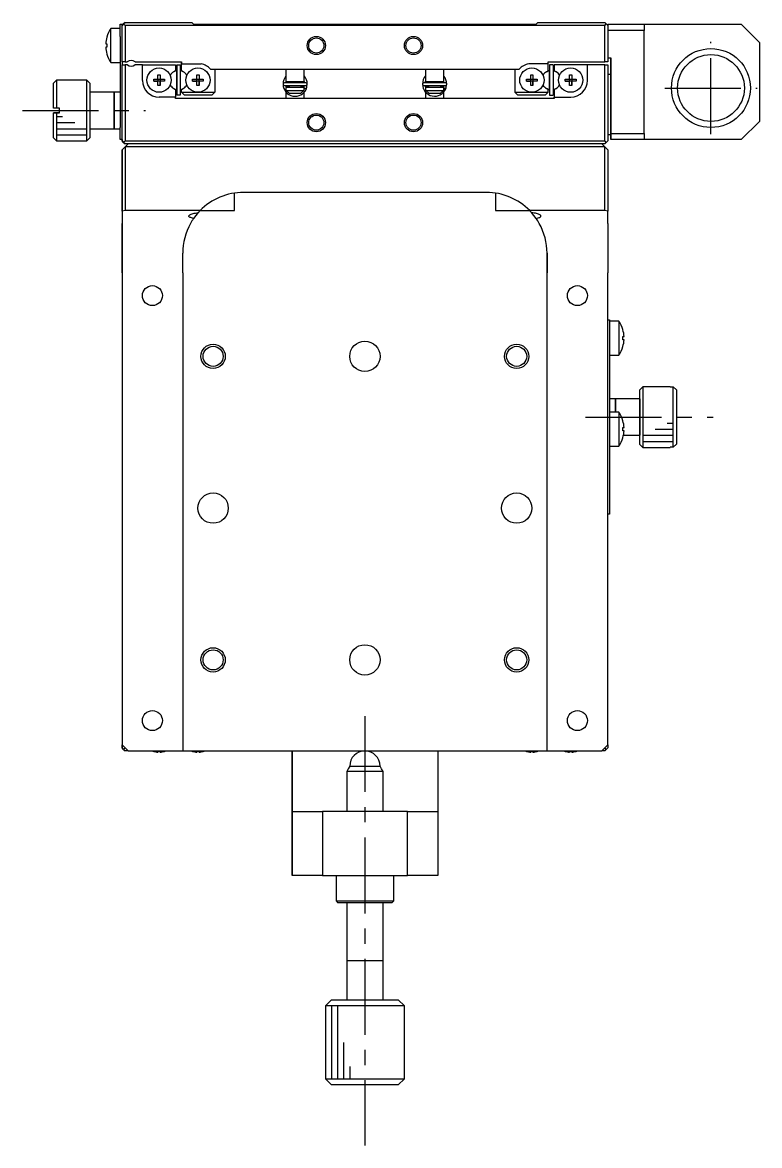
# Model space of a CAD drawing. Extents: x -349 to 382, y 13 to 591.
# Drawn here: x -140.9 to -19.5, y 405.9 to 590.9 of the extents above; entities that cross this region are included whole.
import ezdxf

# ---------------------------------------------------------------- set-up
doc = ezdxf.new("R2010")
doc.units = 0
doc.header["$LTSCALE"] = 10
doc.linetypes.add('CENTER', pattern=[2, 1.25, -0.25, 0.25, -0.25])
doc.layers.get('0').update_dxf_attribs({"linetype": 'CONTINUOUS'})
doc.layers.add('CENTER', color=1, linetype='CENTER')

msp = doc.modelspace()

# ---------------------------------------------------------------- linework, layer by layer
at = {"color": 7, "linetype": 'CONTINUOUS'}
for p, q in [((-124.763026, 589.946406), (-124.763026, 590.646406)), ((-124.763026, 588.646406), (-124.763026, 590.646406)), ((-124.763026, 590.646406), (-124.463026, 590.646406)), ((-124.213026, 590.696406), (-124.463026, 590.446406)), ((-124.463026, 590.446406), (-124.213026, 590.696406)), ((-124.463026, 584.446406), (-124.463026, 590.446406)), ((-123.963026, 590.946406), (-124.213026, 590.696406)), ((-124.213026, 590.696406), (-123.963026, 590.946406)), ((-124.213026, 590.696406), (-123.963026, 590.446406)), ((-123.963026, 590.946406), (-112.963026, 590.946406)), ((-123.963026, 590.446406), (-123.963026, 584.446406)), ((-44.963026, 590.446406), (-123.963026, 590.446406)), ((-112.613026, 590.596406), (-112.963026, 590.946406)), ((-56.313026, 590.596406), (-112.613026, 590.596406)), ((-55.963026, 590.946406), (-56.313026, 590.596406)), ((-56.313026, 590.596406), (-55.963026, 590.946406)), ((-55.963026, 590.946406), (-44.963026, 590.946406)), ((-44.713026, 590.696406), (-44.963026, 590.946406)), ((-44.963026, 590.446406), (-44.713026, 590.696406)), ((-44.963026, 584.446406), (-44.963026, 590.446406)), ((-44.463026, 590.446406), (-44.713026, 590.696406)), ((-44.463026, 590.646406), (-44.463026, 590.446406)), ((-44.463026, 590.446406), (-44.463026, 590.646406)), ((-44.463026, 590.646406), (-38.463026, 590.646406)), ((-44.463026, 590.446406), (-44.463026, 584.446406)), ((-38.463026, 590.646406), (-38.463026, 589.646406)), ((-38.463026, 590.646406), (-22.463026, 590.646406)), ((-19.463026, 587.646406), (-22.463026, 590.646406)), ((-126.962399, 588.548553), (-126.95623, 588.545545)), ((-126.962399, 588.548553), (-126.95623, 588.545545)), ((-126.305489, 584.346406), (-126.305489, 589.946406)), ((-124.763026, 589.946406), (-126.305489, 589.946406)), ((-124.763026, 588.646406), (-124.763026, 573.646406)), ((-38.463026, 589.646406), (-44.463026, 589.646406)), ((-38.463026, 572.646406), (-38.463026, 589.646406)), ((-127.149488, 587.406406), (-126.95623, 587.406406)), ((-126.95623, 586.886406), (-127.149488, 586.886406)), ((-126.95623, 587.406406), (-126.95623, 586.886406)), ((-19.463026, 587.646406), (-19.463026, 574.646406)), ((-126.95623, 585.747266), (-126.962399, 585.744258)), ((-126.95623, 585.747266), (-126.962399, 585.744258)), ((-44.463026, 585.146406), (-43.963026, 585.146406)), ((-43.963026, 585.146406), (-43.963026, 572.646406)), ((-43.963026, 572.646406), (-43.963026, 585.146406)), ((-126.305489, 584.346406), (-124.763026, 584.346406)), ((-124.763026, 584.346406), (-124.763026, 579.446406)), ((-124.463026, 584.446406), (-124.463026, 583.946406)), ((-123.963026, 584.446406), (-124.463026, 584.446406)), ((-124.463026, 571.446406), (-124.463026, 583.946406)), ((-124.463026, 583.946406), (-123.963026, 583.946406)), ((-123.963026, 584.446406), (-123.624464, 584.446406)), ((-123.963026, 583.946406), (-123.963026, 571.446406)), ((-123.563026, 583.946406), (-123.963026, 583.946406)), ((-121.113026, 583.946406), (-122.363026, 583.946406)), ((-122.301588, 584.446406), (-114.663026, 584.446406)), ((-121.113026, 581.396406), (-121.113026, 583.946406)), ((-121.113026, 583.946406), (-115.663026, 583.946406)), ((-115.663026, 582.990818), (-115.956776, 582.821221)), ((-115.663026, 583.946406), (-115.663026, 582.990818)), ((-115.463026, 583.946406), (-115.463026, 578.946406)), ((-115.463026, 583.946406), (-114.863026, 583.946406)), ((-115.463026, 583.946406), (-115.463026, 583.005301)), ((-115.463026, 579.796406), (-115.463026, 583.096406)), ((-115.463026, 583.005301), (-115.463026, 583.096406)), ((-115.463026, 583.005301), (-115.463026, 583.096406)), ((-115.463026, 583.005301), (-115.463026, 583.096406)), ((-115.463026, 583.005301), (-115.463026, 583.096406)), ((-115.463026, 583.005301), (-115.463026, 583.096406)), ((-115.463026, 583.005301), (-115.463026, 583.096406)), ((-115.463026, 583.005301), (-115.463026, 583.096406)), ((-115.463026, 583.005301), (-115.463026, 583.096406)), ((-115.463026, 583.005301), (-115.463026, 583.096406)), ((-115.463026, 583.005301), (-115.463026, 583.096406)), ((-115.463026, 583.005301), (-115.463026, 583.096406)), ((-115.463026, 583.005301), (-115.463026, 583.096406)), ((-115.463026, 583.005301), (-115.463026, 583.096406)), ((-115.463026, 583.005301), (-115.463026, 583.096406)), ((-115.463026, 583.005301), (-115.463026, 583.096406)), ((-115.463026, 583.005301), (-115.463026, 583.096406)), ((-115.463026, 583.005301), (-115.463026, 583.096406)), ((-115.463026, 583.005301), (-115.463026, 583.096406)), ((-115.463026, 583.005301), (-115.463026, 583.096406)), ((-115.463026, 583.005301), (-115.463026, 583.096406)), ((-115.463026, 583.005301), (-115.463026, 583.096406)), ((-115.463026, 583.005301), (-115.463026, 583.096406)), ((-115.463026, 583.005301), (-115.463026, 583.096406)), ((-115.463026, 583.005301), (-115.463026, 583.096406)), ((-115.463026, 583.005301), (-115.463026, 583.096406)), ((-115.463026, 583.005301), (-115.463026, 583.096406)), ((-115.463026, 583.005301), (-115.463026, 583.096406)), ((-115.463026, 583.005301), (-115.463026, 583.096406)), ((-115.463026, 583.005301), (-115.463026, 583.096406)), ((-114.863026, 583.946406), (-114.863026, 578.946406)), ((-114.663026, 584.446406), (-114.663026, 584.146406)), ((-114.663026, 584.146406), (-114.663026, 584.446406)), ((-114.663026, 584.146406), (-111.441011, 584.146406)), ((-114.663026, 582.990818), (-114.663026, 584.146406)), ((-114.663026, 582.990818), (-114.663026, 584.146406)), ((-114.369276, 582.821221), (-114.663026, 582.990818)), ((-114.369276, 582.821221), (-114.663026, 582.990818)), ((-109.883964, 583.246406), (-59.042088, 583.246406)), ((-109.163026, 583.246406), (-109.163026, 579.446406)), ((-97.463026, 583.246406), (-97.463026, 581.246406)), ((-94.463026, 581.246406), (-94.463026, 583.246406)), ((-74.463026, 583.246406), (-74.463026, 581.246406)), ((-71.463026, 581.246406), (-71.463026, 583.246406)), ((-59.763026, 583.246406), (-59.763026, 579.446406)), ((-59.763026, 583.246406), (-59.763026, 579.446406)), ((-54.263026, 584.146406), (-57.485041, 584.146406)), ((-54.556776, 582.821221), (-54.263026, 582.990818)), ((-54.263026, 584.446406), (-44.963026, 584.446406)), ((-54.263026, 584.146406), (-54.263026, 584.446406)), ((-54.263026, 582.990818), (-54.263026, 584.146406)), ((-54.063028, 583.005301), (-54.063028, 583.096406)), ((-54.063028, 579.796406), (-54.063028, 583.096406)), ((-54.063028, 583.005301), (-54.063028, 583.096406)), ((-54.063028, 583.005301), (-54.063028, 583.096406)), ((-54.063028, 583.005301), (-54.063028, 583.096406)), ((-54.063028, 583.005301), (-54.063028, 583.096406)), ((-54.063028, 583.005301), (-54.063028, 583.096406)), ((-54.063028, 583.005301), (-54.063028, 583.096406)), ((-54.063028, 583.005301), (-54.063028, 583.096406)), ((-54.063028, 583.005301), (-54.063028, 583.096406)), ((-54.063028, 583.005301), (-54.063028, 583.096406)), ((-54.063028, 583.005301), (-54.063028, 583.096406)), ((-54.063028, 583.005301), (-54.063028, 583.096406)), ((-54.063028, 583.005301), (-54.063028, 583.096406)), ((-54.063028, 583.005301), (-54.063028, 583.096406)), ((-54.063028, 583.005301), (-54.063028, 583.096406)), ((-53.463026, 583.946406), (-54.063026, 583.946406)), ((-54.063026, 583.946406), (-54.063026, 578.946406)), ((-54.063026, 583.946406), (-54.063026, 583.005302)), ((-53.463026, 583.946406), (-53.463026, 578.946406)), ((-53.263026, 583.946406), (-53.263026, 582.990818)), ((-47.813026, 583.946406), (-53.263026, 583.946406)), ((-53.263026, 583.946406), (-53.263026, 582.990818)), ((-53.263026, 582.990818), (-52.969276, 582.821221)), ((-53.263026, 582.990818), (-52.969276, 582.821221)), ((-47.813026, 581.396406), (-47.813026, 583.946406)), ((-44.963026, 583.946406), (-47.813026, 583.946406)), ((-47.813026, 581.396406), (-47.813026, 583.946406)), ((-44.463026, 584.446406), (-44.963026, 584.446406)), ((-44.963026, 571.446406), (-44.963026, 583.946406)), ((-44.963026, 583.946406), (-44.463026, 583.946406)), ((-44.463026, 583.946406), (-44.463026, 571.446406)), ((-135.263026, 581.446406), (-135.763026, 580.946406)), ((-135.763026, 576.846406), (-135.763026, 580.946406)), ((-135.763026, 576.846406), (-135.763026, 580.946406)), ((-135.263026, 581.446406), (-135.263026, 576.846406)), ((-130.263026, 581.446406), (-135.263026, 581.446406)), ((-130.263026, 571.446406), (-130.263026, 581.446406)), ((-129.763026, 580.946406), (-130.263026, 581.446406)), ((-129.763026, 580.946406), (-129.763026, 571.946406)), ((-119.249387, 581.626406), (-118.543026, 581.626406)), ((-119.249387, 581.266406), (-119.249387, 581.626406)), ((-118.543026, 581.266406), (-119.249387, 581.266406)), ((-119.249387, 581.266406), (-118.543026, 581.266406)), ((-118.543026, 582.332767), (-118.183026, 582.332767)), ((-118.543026, 581.626406), (-118.543026, 582.332767)), ((-118.532654, 581.616033), (-118.543026, 581.626406)), ((-118.532654, 581.276778), (-118.543026, 581.266406)), ((-118.543026, 580.560044), (-118.543026, 581.266406)), ((-118.532654, 581.276778), (-118.532654, 581.616033)), ((-118.532654, 581.616033), (-118.193398, 581.616033)), ((-118.193398, 581.276778), (-118.532654, 581.276778)), ((-118.193398, 581.616033), (-118.183026, 581.626406)), ((-118.193398, 581.616033), (-118.193398, 581.276778)), ((-118.193398, 581.276778), (-118.183026, 581.266406)), ((-118.183026, 582.332767), (-118.183026, 581.626406)), ((-118.183026, 582.332767), (-118.183026, 581.626406)), ((-118.183026, 581.626406), (-117.476664, 581.626406)), ((-118.183026, 581.266406), (-118.183026, 580.560044)), ((-117.476664, 581.266406), (-118.183026, 581.266406)), ((-117.476664, 581.266406), (-118.183026, 581.266406)), ((-118.183026, 580.560044), (-118.183026, 581.266406)), ((-117.476664, 581.626406), (-117.476664, 581.266406)), ((-112.849387, 581.626406), (-112.143026, 581.626406)), ((-112.849387, 581.266406), (-112.849387, 581.626406)), ((-112.143026, 581.266406), (-112.849387, 581.266406)), ((-112.849387, 581.266406), (-112.143026, 581.266406)), ((-112.143026, 582.332767), (-111.783026, 582.332767)), ((-112.143026, 581.626406), (-112.143026, 582.332767)), ((-112.132654, 581.616033), (-112.143026, 581.626406)), ((-112.132654, 581.276778), (-112.143026, 581.266406)), ((-112.143026, 580.560044), (-112.143026, 581.266406)), ((-112.132654, 581.276778), (-112.132654, 581.616033)), ((-112.132654, 581.616033), (-111.793398, 581.616033)), ((-111.793398, 581.276778), (-112.132654, 581.276778)), ((-111.793398, 581.616033), (-111.783026, 581.626406)), ((-111.793398, 581.616033), (-111.793398, 581.276778)), ((-111.793398, 581.276778), (-111.783026, 581.266406)), ((-111.783026, 582.332767), (-111.783026, 581.626406)), ((-111.783026, 582.332767), (-111.783026, 581.626406)), ((-111.783026, 581.626406), (-111.076664, 581.626406)), ((-111.783026, 581.266406), (-111.783026, 580.560044)), ((-111.076664, 581.266406), (-111.783026, 581.266406)), ((-111.783026, 580.560044), (-111.783026, 581.266406)), ((-111.076664, 581.266406), (-111.783026, 581.266406)), ((-111.076664, 581.626406), (-111.076664, 581.266406)), ((-94.169713, 581.016671), (-97.719713, 581.016671)), ((-97.479005, 581.016725), (-97.427422, 581.246498)), ((-97.463026, 581.246406), (-94.463026, 581.246406)), ((-96.963026, 581.246406), (-96.963026, 581.016671)), ((-94.963026, 581.016671), (-94.963026, 581.246406)), ((-94.462195, 581.246652), (-94.410108, 581.016723)), ((-71.207397, 581.0259), (-74.757397, 581.0259)), ((-74.516689, 581.025954), (-74.46787, 581.246574)), ((-74.46787, 581.246574), (-74.463259, 581.261728)), ((-74.463026, 581.246406), (-71.463026, 581.246406)), ((-73.963026, 581.246406), (-73.963026, 581.0259)), ((-71.963026, 581.0259), (-71.963026, 581.246406)), ((-71.49701, 581.246457), (-71.447791, 581.025952)), ((-57.849387, 581.626406), (-57.143026, 581.626406)), ((-57.849387, 581.266406), (-57.849387, 581.626406)), ((-57.143026, 581.266406), (-57.849387, 581.266406)), ((-57.849387, 581.266406), (-57.143026, 581.266406)), ((-57.143026, 582.332767), (-56.783026, 582.332767)), ((-57.143026, 581.626406), (-57.143026, 582.332767)), ((-57.132654, 581.616033), (-57.143026, 581.626406)), ((-57.132654, 581.276778), (-57.143026, 581.266406)), ((-57.143026, 580.560044), (-57.143026, 581.266406)), ((-57.132654, 581.276778), (-57.132654, 581.616033)), ((-57.132654, 581.616033), (-56.793398, 581.616033)), ((-56.793398, 581.276778), (-57.132654, 581.276778)), ((-56.793398, 581.616033), (-56.783026, 581.626406)), ((-56.793398, 581.616033), (-56.793398, 581.276778)), ((-56.793398, 581.276778), (-56.783026, 581.266406)), ((-56.783026, 582.332767), (-56.783026, 581.626406)), ((-56.783026, 582.332767), (-56.783026, 581.626406)), ((-56.783026, 581.626406), (-56.076664, 581.626406)), ((-56.783026, 581.266406), (-56.783026, 580.560044)), ((-56.076664, 581.266406), (-56.783026, 581.266406)), ((-56.076664, 581.266406), (-56.783026, 581.266406)), ((-56.783026, 580.560044), (-56.783026, 581.266406)), ((-56.076664, 581.626406), (-56.076664, 581.266406)), ((-51.449387, 581.626406), (-50.743026, 581.626406)), ((-51.449387, 581.266406), (-51.449387, 581.626406)), ((-50.743026, 581.266406), (-51.449387, 581.266406)), ((-51.449387, 581.266406), (-50.743026, 581.266406)), ((-50.743026, 582.332767), (-50.383026, 582.332767)), ((-50.743026, 581.626406), (-50.743026, 582.332767)), ((-50.732654, 581.616033), (-50.743026, 581.626406)), ((-50.732654, 581.276778), (-50.743026, 581.266406)), ((-50.743026, 580.560044), (-50.743026, 581.266406)), ((-50.732654, 581.276778), (-50.732654, 581.616033)), ((-50.732654, 581.616033), (-50.393398, 581.616033)), ((-50.393398, 581.276778), (-50.732654, 581.276778)), ((-50.393398, 581.616033), (-50.383026, 581.626406)), ((-50.393398, 581.616033), (-50.393398, 581.276778)), ((-50.393398, 581.276778), (-50.383026, 581.266406)), ((-50.383026, 582.332767), (-50.383026, 581.626406)), ((-50.383026, 582.332767), (-50.383026, 581.626406)), ((-50.383026, 581.626406), (-49.676664, 581.626406)), ((-50.383026, 581.266406), (-50.383026, 580.560044)), ((-49.676664, 581.266406), (-50.383026, 581.266406)), ((-49.676664, 581.266406), (-50.383026, 581.266406)), ((-50.383026, 580.560044), (-50.383026, 581.266406)), ((-49.676664, 581.626406), (-49.676664, 581.266406)), ((-44.463026, 582.446406), (-43.963026, 582.446406)), ((-125.763026, 579.446406), (-129.763026, 579.446406)), ((-125.763026, 573.446406), (-125.763026, 579.446406)), ((-125.763026, 579.446406), (-125.763026, 573.446406)), ((-124.763026, 579.446406), (-125.763026, 579.446406)), ((-118.183026, 580.560044), (-118.543026, 580.560044)), ((-115.956776, 580.07159), (-115.663026, 579.901994)), ((-115.663026, 579.901994), (-115.663026, 578.646406)), ((-115.463026, 579.796406), (-115.463026, 579.88751)), ((-115.463026, 579.796406), (-115.463026, 579.88751)), ((-115.463026, 579.796406), (-115.463026, 579.88751)), ((-115.463026, 579.796406), (-115.463026, 579.88751)), ((-115.463026, 579.796406), (-115.463026, 579.88751)), ((-115.463026, 579.796406), (-115.463026, 579.88751)), ((-115.463026, 579.796406), (-115.463026, 579.88751)), ((-115.463026, 579.796406), (-115.463026, 579.88751)), ((-115.463026, 579.796406), (-115.463026, 579.88751)), ((-115.463026, 579.796406), (-115.463026, 579.88751)), ((-115.463026, 579.796406), (-115.463026, 579.88751)), ((-115.463026, 579.796406), (-115.463026, 579.88751)), ((-115.463026, 579.796406), (-115.463026, 579.88751)), ((-115.463026, 579.796406), (-115.463026, 579.88751)), ((-115.463026, 579.796406), (-115.463026, 579.88751)), ((-115.463026, 579.88751), (-115.463026, 578.946406)), ((-115.463026, 579.796406), (-115.463026, 579.88751)), ((-115.463026, 579.796406), (-115.463026, 579.88751)), ((-115.463026, 579.796406), (-115.463026, 579.88751)), ((-115.463026, 579.796406), (-115.463026, 579.88751)), ((-115.463026, 579.796406), (-115.463026, 579.88751)), ((-115.463026, 579.796406), (-115.463026, 579.88751)), ((-115.463026, 579.796406), (-115.463026, 579.88751)), ((-115.463026, 579.796406), (-115.463026, 579.88751)), ((-115.463026, 579.796406), (-115.463026, 579.88751)), ((-115.463026, 579.796406), (-115.463026, 579.88751)), ((-115.463026, 579.796406), (-115.463026, 579.88751)), ((-115.463026, 579.796406), (-115.463026, 579.88751)), ((-115.463026, 579.796406), (-115.463026, 579.88751)), ((-115.463026, 579.796406), (-115.463026, 579.88751)), ((-115.463026, 579.796406), (-115.463026, 579.88751)), ((-115.463026, 579.796406), (-115.463026, 579.88751)), ((-114.663026, 579.901994), (-114.369276, 580.07159)), ((-114.663026, 579.901994), (-114.369276, 580.07159)), ((-114.663026, 579.446406), (-114.663026, 579.901994)), ((-114.663026, 579.446406), (-114.663026, 579.901994)), ((-114.163026, 578.946406), (-114.663026, 579.446406)), ((-114.663026, 579.446406), (-111.963026, 579.446406)), ((-114.663026, 579.446406), (-114.163026, 578.946406)), ((-111.783026, 580.560044), (-112.143026, 580.560044)), ((-111.963026, 579.446406), (-109.163026, 579.446406)), ((-109.163026, 579.446406), (-109.663026, 578.946406)), ((-97.810456, 580.075677), (-97.78982, 580.019934)), ((-97.788894, 580.020406), (-97.775941, 579.990148)), ((-97.719713, 580.566671), (-94.169713, 580.566671)), ((-97.39637, 580.24632), (-97.479332, 580.566654)), ((-94.463026, 580.246406), (-97.463026, 580.246406)), ((-97.463026, 580.246406), (-97.463026, 579.746406)), ((-97.463026, 579.746406), (-97.408709, 579.746406)), ((-97.463026, 579.491608), (-97.463026, 578.446406)), ((-97.408709, 579.746406), (-94.517343, 579.746406)), ((-96.879541, 579.246406), (-97.408709, 579.746406)), ((-97.395234, 580.300198), (-97.394678, 580.313823)), ((-97.395091, 580.286565), (-97.395234, 580.300198)), ((-97.394249, 580.272961), (-97.395091, 580.286565)), ((-97.394678, 580.313823), (-97.393422, 580.327402)), ((-97.392711, 580.259423), (-97.394249, 580.272961)), ((-97.393422, 580.327402), (-97.391472, 580.3409)), ((-97.390562, 580.246404), (-97.392711, 580.259423)), ((-97.391472, 580.3409), (-97.388833, 580.35428)), ((-97.388833, 580.35428), (-97.385513, 580.367506)), ((-97.385513, 580.367506), (-97.381523, 580.380543)), ((-97.381523, 580.380543), (-97.376873, 580.393357)), ((-97.376873, 580.393357), (-97.371579, 580.405913)), ((-97.371579, 580.405913), (-97.365657, 580.41818)), ((-97.365657, 580.41818), (-97.359123, 580.430127)), ((-97.359123, 580.430127), (-97.351997, 580.441723)), ((-97.351997, 580.441723), (-97.344299, 580.452941)), ((-96.963026, 580.446406), (-97.349258, 580.446406)), ((-97.344299, 580.452941), (-97.336052, 580.463752)), ((-97.336052, 580.463752), (-97.327278, 580.474132)), ((-97.327278, 580.474132), (-97.318001, 580.484056)), ((-97.318001, 580.484056), (-97.308247, 580.493501)), ((-97.308247, 580.493501), (-97.298042, 580.502446)), ((-97.298042, 580.502446), (-97.287412, 580.510872)), ((-97.287412, 580.510872), (-97.276385, 580.518758)), ((-97.276385, 580.518758), (-97.264989, 580.52609)), ((-97.264989, 580.52609), (-97.253252, 580.532851)), ((-97.253252, 580.532851), (-97.241204, 580.539027)), ((-97.241204, 580.539027), (-97.228874, 580.544606)), ((-97.228874, 580.544606), (-97.216292, 580.549575)), ((-97.216292, 580.549575), (-97.203487, 580.553926)), ((-97.203487, 580.553926), (-97.190492, 580.55765)), ((-97.190492, 580.55765), (-97.177335, 580.560738)), ((-97.177335, 580.560738), (-97.164049, 580.563186)), ((-97.164049, 580.563186), (-97.150663, 580.564989)), ((-97.150663, 580.564989), (-97.137208, 580.566143)), ((-97.137208, 580.566143), (-97.123717, 580.566647)), ((-97.123717, 580.566647), (-97.120161, 580.566671)), ((-96.963026, 580.566671), (-96.963026, 580.246406)), ((-95.046511, 579.246406), (-96.879541, 579.246406)), ((-94.517343, 579.746406), (-95.046511, 579.246406)), ((-94.963026, 580.246406), (-94.963026, 580.566671)), ((-94.540302, 580.446406), (-94.963026, 580.446406)), ((-94.769265, 580.566671), (-94.756479, 580.566373)), ((-94.756479, 580.566373), (-94.743015, 580.565425)), ((-94.743015, 580.565425), (-94.729613, 580.563828)), ((-94.729613, 580.563828), (-94.716306, 580.561587)), ((-94.716306, 580.561587), (-94.703123, 580.558706)), ((-94.703123, 580.558706), (-94.690095, 580.555191)), ((-94.690095, 580.555191), (-94.677253, 580.551051)), ((-94.677253, 580.551051), (-94.664626, 580.546292)), ((-94.664626, 580.546292), (-94.652244, 580.540926)), ((-94.652244, 580.540926), (-94.640136, 580.534964)), ((-94.640136, 580.534964), (-94.628331, 580.528418)), ((-94.628331, 580.528418), (-94.616857, 580.521302)), ((-94.616857, 580.521302), (-94.605743, 580.513631)), ((-94.605743, 580.513631), (-94.595015, 580.505421)), ((-94.595015, 580.505421), (-94.584701, 580.49669)), ((-94.584701, 580.49669), (-94.574826, 580.487457)), ((-94.574826, 580.487457), (-94.565417, 580.477743)), ((-94.565417, 580.477743), (-94.556497, 580.467568)), ((-94.556497, 580.467568), (-94.548091, 580.456957)), ((-94.548091, 580.456957), (-94.540222, 580.445933)), ((-94.540222, 580.445933), (-94.53291, 580.434522)), ((-94.53291, 580.434522), (-94.526178, 580.422752)), ((-94.526178, 580.422752), (-94.520043, 580.410649)), ((-94.520043, 580.410649), (-94.514525, 580.398245)), ((-94.517343, 579.746406), (-94.463026, 579.746406)), ((-94.514525, 580.398245), (-94.50964, 580.385569)), ((-94.50964, 580.385569), (-94.505402, 580.372654)), ((-94.505402, 580.372654), (-94.501826, 580.359533)), ((-94.501826, 580.359533), (-94.498922, 580.346239)), ((-94.498922, 580.346239), (-94.4967, 580.332807)), ((-94.49797, 580.251348), (-94.498867, 580.246391)), ((-94.496015, 580.264845), (-94.49797, 580.251348)), ((-94.4967, 580.332807), (-94.495168, 580.319274)), ((-94.494755, 580.278423), (-94.496015, 580.264845)), ((-94.495168, 580.319274), (-94.494332, 580.305674)), ((-94.494194, 580.292045), (-94.494755, 580.278423)), ((-94.494332, 580.305674), (-94.494194, 580.292045)), ((-94.360968, 580.087357), (-94.46304, 580.139492)), ((-94.463026, 579.746406), (-94.463026, 580.246406)), ((-94.463026, 580.149966), (-94.451906, 580.143657)), ((-94.463026, 578.446406), (-94.463026, 579.450088)), ((-94.451906, 580.143657), (-94.439918, 580.137127)), ((-94.439918, 580.137127), (-94.427132, 580.130414)), ((-94.427132, 580.130414), (-94.413627, 580.12356)), ((-94.413627, 580.12356), (-94.399484, 580.116604)), ((-94.399484, 580.116604), (-94.384786, 580.109588)), ((-94.384786, 580.109588), (-94.369622, 580.102556)), ((-94.369622, 580.102556), (-94.354084, 580.095549)), ((-94.104411, 580.011039), (-94.360968, 580.087357)), ((-94.354084, 580.095549), (-94.338264, 580.088608)), ((-94.338264, 580.088608), (-94.322258, 580.081777)), ((-94.322258, 580.081777), (-94.306162, 580.075095)), ((-94.306162, 580.075095), (-94.290071, 580.068603)), ((-94.290071, 580.068603), (-94.274084, 580.062339)), ((-94.274084, 580.062339), (-94.258295, 580.056343)), ((-94.258295, 580.056343), (-94.2428, 580.050648)), ((-94.2428, 580.050648), (-94.227691, 580.04529)), ((-94.227691, 580.04529), (-94.213059, 580.040301)), ((-94.213059, 580.040301), (-94.198992, 580.035711)), ((-94.198992, 580.035711), (-94.185575, 580.031546)), ((-94.185575, 580.031546), (-94.172888, 580.027833)), ((-94.172888, 580.027833), (-94.161007, 580.024594)), ((-94.161007, 580.024594), (-94.150003, 580.021847)), ((-94.150003, 580.021847), (-94.139943, 580.01961)), ((-94.139943, 580.01961), (-94.130887, 580.017896)), ((-94.130887, 580.017896), (-94.122889, 580.016715)), ((-94.122889, 580.016715), (-94.115997, 580.016074)), ((-94.118933, 579.977811), (-94.101776, 580.017459)), ((-94.115997, 580.016074), (-94.110253, 580.015977)), ((-94.110253, 580.015977), (-94.105691, 580.016425)), ((-94.105691, 580.016425), (-94.100103, 580.019081)), ((-94.100863, 580.575427), (-94.101641, 580.577258)), ((-94.087736, 580.542126), (-94.100863, 580.575427)), ((-94.100103, 580.019081), (-94.099606, 580.019934)), ((-94.099606, 580.019934), (-94.087269, 580.051521)), ((-94.07629, 580.508223), (-94.087736, 580.542126)), ((-94.087269, 580.051521), (-94.075883, 580.085452)), ((-94.07993, 580.071768), (-93.946181, 580.763015)), ((-94.066553, 580.473801), (-94.07629, 580.508223)), ((-94.075883, 580.085452), (-94.066208, 580.119901)), ((-94.058547, 580.438944), (-94.066553, 580.473801)), ((-94.066208, 580.119901), (-94.058268, 580.15478)), ((-94.052292, 580.403737), (-94.058547, 580.438944)), ((-94.058268, 580.15478), (-94.05208, 580.190005)), ((-94.047803, 580.368267), (-94.052292, 580.403737)), ((-94.05208, 580.190005), (-94.047661, 580.225488)), ((-94.04509, 580.332619), (-94.047803, 580.368267)), ((-94.047661, 580.225488), (-94.045019, 580.261143)), ((-94.044162, 580.296882), (-94.04509, 580.332619)), ((-94.045019, 580.261143), (-94.044162, 580.296882)), ((-74.848139, 580.084905), (-74.827504, 580.029162)), ((-74.826577, 580.029634), (-74.813624, 579.999376)), ((-74.757397, 580.5759), (-71.207397, 580.5759)), ((-74.430571, 580.246375), (-74.517015, 580.575882)), ((-71.463026, 580.246406), (-74.463026, 580.246406)), ((-74.463026, 580.246406), (-74.463026, 579.746406)), ((-74.463026, 579.746406), (-74.408709, 579.746406)), ((-74.463026, 579.458154), (-74.463026, 578.446406)), ((-74.432918, 580.309426), (-74.432361, 580.323051)), ((-74.432775, 580.295794), (-74.432918, 580.309426)), ((-74.431933, 580.28219), (-74.432775, 580.295794)), ((-74.432361, 580.323051), (-74.431106, 580.336631)), ((-74.430394, 580.268652), (-74.431933, 580.28219)), ((-74.431106, 580.336631), (-74.429156, 580.350129)), ((-74.428165, 580.255215), (-74.430394, 580.268652)), ((-74.429156, 580.350129), (-74.426517, 580.363509)), ((-74.426312, 580.24639), (-74.428165, 580.255215)), ((-74.426517, 580.363509), (-74.423197, 580.376735)), ((-74.423197, 580.376735), (-74.419206, 580.389772)), ((-74.419206, 580.389772), (-74.414557, 580.402585)), ((-74.414557, 580.402585), (-74.409263, 580.415141)), ((-74.409263, 580.415141), (-74.40334, 580.427409)), ((-74.408709, 579.746406), (-71.517343, 579.746406)), ((-73.879541, 579.246406), (-74.408709, 579.746406)), ((-74.40334, 580.427409), (-74.396806, 580.439355)), ((-74.396806, 580.439355), (-74.38968, 580.450952)), ((-73.963026, 580.446406), (-74.392694, 580.446406)), ((-74.38968, 580.450952), (-74.381983, 580.462169)), ((-74.381983, 580.462169), (-74.373735, 580.472981)), ((-74.373735, 580.472981), (-74.364961, 580.483361)), ((-74.364961, 580.483361), (-74.355685, 580.493285)), ((-74.355685, 580.493285), (-74.345931, 580.50273)), ((-74.345931, 580.50273), (-74.335726, 580.511675)), ((-74.335726, 580.511675), (-74.325096, 580.5201)), ((-74.325096, 580.5201), (-74.314069, 580.527987)), ((-74.314069, 580.527987), (-74.302672, 580.535319)), ((-74.302672, 580.535319), (-74.290936, 580.54208)), ((-74.290936, 580.54208), (-74.278887, 580.548256)), ((-74.278887, 580.548256), (-74.266557, 580.553834)), ((-74.266557, 580.553834), (-74.253975, 580.558804)), ((-74.253975, 580.558804), (-74.241171, 580.563155)), ((-74.241171, 580.563155), (-74.228175, 580.566878)), ((-74.228175, 580.566878), (-74.215019, 580.569967)), ((-74.215019, 580.569967), (-74.201732, 580.572415)), ((-74.201732, 580.572415), (-74.188346, 580.574218)), ((-74.188346, 580.574218), (-74.174892, 580.575372)), ((-74.174892, 580.575372), (-74.1614, 580.575876)), ((-74.1614, 580.575876), (-74.157845, 580.5759)), ((-73.963026, 580.5759), (-73.963026, 580.246406)), ((-72.046511, 579.246406), (-73.879541, 579.246406)), ((-71.517343, 579.746406), (-72.046511, 579.246406)), ((-71.963026, 580.246406), (-71.963026, 580.5759)), ((-71.57188, 580.446406), (-71.963026, 580.446406)), ((-71.806949, 580.5759), (-71.794162, 580.575602)), ((-71.794162, 580.575602), (-71.780698, 580.574653)), ((-71.780698, 580.574653), (-71.767297, 580.573057)), ((-71.767297, 580.573057), (-71.753989, 580.570815)), ((-71.753989, 580.570815), (-71.740806, 580.567934)), ((-71.740806, 580.567934), (-71.727779, 580.56442)), ((-71.727779, 580.56442), (-71.714937, 580.560279)), ((-71.714937, 580.560279), (-71.70231, 580.555521)), ((-71.70231, 580.555521), (-71.689927, 580.550155)), ((-71.689927, 580.550155), (-71.677819, 580.544193)), ((-71.677819, 580.544193), (-71.666014, 580.537647)), ((-71.666014, 580.537647), (-71.654541, 580.53053)), ((-71.654541, 580.53053), (-71.643426, 580.522859)), ((-71.643426, 580.522859), (-71.632699, 580.514649)), ((-71.632699, 580.514649), (-71.622384, 580.505918)), ((-71.622384, 580.505918), (-71.61251, 580.496686)), ((-71.61251, 580.496686), (-71.603101, 580.486971)), ((-71.603101, 580.486971), (-71.594181, 580.476797)), ((-71.594181, 580.476797), (-71.585775, 580.466185)), ((-71.585775, 580.466185), (-71.577905, 580.455162)), ((-71.577905, 580.455162), (-71.570594, 580.443751)), ((-71.570594, 580.443751), (-71.563861, 580.43198)), ((-71.563861, 580.43198), (-71.557727, 580.419878)), ((-71.557727, 580.419878), (-71.552209, 580.407474)), ((-71.552209, 580.407474), (-71.547323, 580.394798)), ((-71.547323, 580.394798), (-71.543086, 580.381883)), ((-71.543086, 580.381883), (-71.539509, 580.368761)), ((-71.539509, 580.368761), (-71.536605, 580.355468)), ((-71.538299, 580.247198), (-71.538479, 580.246401)), ((-71.535654, 580.260577), (-71.538299, 580.247198)), ((-71.536605, 580.355468), (-71.534384, 580.342036)), ((-71.533699, 580.274074), (-71.535654, 580.260577)), ((-71.534384, 580.342036), (-71.532852, 580.328502)), ((-71.532439, 580.287651), (-71.533699, 580.274074)), ((-71.532852, 580.328502), (-71.532015, 580.314903)), ((-71.531877, 580.301273), (-71.532439, 580.287651)), ((-71.532015, 580.314903), (-71.531877, 580.301273)), ((-71.517343, 579.746406), (-71.463026, 579.746406)), ((-71.398651, 580.096586), (-71.46303, 580.127757)), ((-71.463026, 579.746406), (-71.463026, 580.246406)), ((-71.463026, 580.138721), (-71.448898, 580.131586)), ((-71.463026, 578.446406), (-71.463026, 579.502075)), ((-71.448898, 580.131586), (-71.434096, 580.124349)), ((-71.434096, 580.124349), (-71.418718, 580.117059)), ((-71.418718, 580.117059), (-71.402862, 580.109761)), ((-71.402862, 580.109761), (-71.386631, 580.102503)), ((-71.142094, 580.020267), (-71.398651, 580.096586)), ((-71.386631, 580.102503), (-71.37013, 580.095332)), ((-71.37013, 580.095332), (-71.353465, 580.088294)), ((-71.353465, 580.088294), (-71.336745, 580.081435)), ((-71.336745, 580.081435), (-71.320077, 580.0748)), ((-71.320077, 580.0748), (-71.30357, 580.068431)), ((-71.30357, 580.068431), (-71.287331, 580.062369)), ((-71.287331, 580.062369), (-71.271463, 580.056654)), ((-71.271463, 580.056654), (-71.25607, 580.051322)), ((-71.25607, 580.051322), (-71.241252, 580.046409)), ((-71.241252, 580.046409), (-71.227104, 580.041945)), ((-71.227104, 580.041945), (-71.213718, 580.03796)), ((-71.213718, 580.03796), (-71.201181, 580.03448)), ((-71.201181, 580.03448), (-71.189573, 580.031526)), ((-71.189573, 580.031526), (-71.178969, 580.029119)), ((-71.178969, 580.029119), (-71.169439, 580.027274)), ((-71.169439, 580.027274), (-71.161044, 580.026002)), ((-71.161044, 580.026002), (-71.153838, 580.025312)), ((-71.156616, 579.98704), (-71.142119, 580.020383)), ((-71.153838, 580.025312), (-71.147868, 580.025208)), ((-71.147868, 580.025208), (-71.143172, 580.025691)), ((-71.143172, 580.025691), (-71.137786, 580.028309)), ((-71.138546, 580.584656), (-71.139325, 580.586487)), ((-71.12542, 580.551355), (-71.138546, 580.584656)), ((-71.137786, 580.028309), (-71.137289, 580.029162)), ((-71.137289, 580.029162), (-71.124952, 580.060749)), ((-71.113974, 580.517451), (-71.12542, 580.551355)), ((-71.124952, 580.060749), (-71.113567, 580.094681)), ((-71.117613, 580.080996), (-70.983864, 580.772243)), ((-71.104236, 580.483029), (-71.113974, 580.517451)), ((-71.113567, 580.094681), (-71.103892, 580.12913)), ((-71.09623, 580.448172), (-71.104236, 580.483029)), ((-71.103892, 580.12913), (-71.095951, 580.164009)), ((-71.089975, 580.412965), (-71.09623, 580.448172)), ((-71.095951, 580.164009), (-71.089764, 580.199233)), ((-71.085486, 580.377495), (-71.089975, 580.412965)), ((-71.089764, 580.199233), (-71.085344, 580.234716)), ((-71.082774, 580.341848), (-71.085486, 580.377495)), ((-71.085344, 580.234716), (-71.082703, 580.270371)), ((-71.081845, 580.306111), (-71.082774, 580.341848)), ((-71.082703, 580.270371), (-71.081845, 580.306111)), ((-59.763026, 579.446406), (-56.963026, 579.446406)), ((-59.763026, 579.446406), (-59.263026, 578.946406)), ((-59.263026, 578.946406), (-59.763026, 579.446406)), ((-56.783026, 580.560044), (-57.143026, 580.560044)), ((-56.963026, 579.446406), (-54.263026, 579.446406)), ((-54.263026, 579.446406), (-54.763026, 578.946406)), ((-54.263026, 579.901994), (-54.556776, 580.07159)), ((-54.263026, 579.446406), (-54.263026, 579.901994)), ((-54.063028, 579.796406), (-54.063028, 579.88751)), ((-54.063028, 579.796406), (-54.063028, 579.88751)), ((-54.063028, 579.796406), (-54.063028, 579.88751)), ((-54.063028, 579.796406), (-54.063028, 579.88751)), ((-54.063028, 579.796406), (-54.063028, 579.88751)), ((-54.063028, 579.796406), (-54.063028, 579.88751)), ((-54.063028, 579.796406), (-54.063028, 579.88751)), ((-54.063028, 579.796406), (-54.063028, 579.88751)), ((-54.063028, 579.796406), (-54.063028, 579.88751)), ((-54.063028, 579.796406), (-54.063028, 579.88751)), ((-54.063028, 579.796406), (-54.063028, 579.88751)), ((-54.063028, 579.796406), (-54.063028, 579.88751)), ((-54.063028, 579.796406), (-54.063028, 579.88751)), ((-54.063028, 579.796406), (-54.063028, 579.88751)), ((-54.063028, 579.796406), (-54.063028, 579.88751)), ((-54.063028, 579.796406), (-54.063028, 579.88751)), ((-54.063028, 579.796406), (-54.063028, 579.88751)), ((-54.063028, 579.796406), (-54.063028, 579.88751)), ((-54.063028, 579.796406), (-54.063028, 579.88751)), ((-54.063028, 579.796406), (-54.063028, 579.88751)), ((-54.063028, 579.796406), (-54.063028, 579.88751)), ((-54.063028, 579.796406), (-54.063028, 579.88751)), ((-54.063028, 579.796406), (-54.063028, 579.88751)), ((-54.063028, 579.796406), (-54.063028, 579.88751)), ((-54.063028, 579.796406), (-54.063028, 579.88751)), ((-54.063028, 579.796406), (-54.063028, 579.88751)), ((-54.063028, 579.796406), (-54.063028, 579.88751)), ((-54.063028, 579.796406), (-54.063028, 579.88751)), ((-54.063028, 579.796406), (-54.063028, 579.88751)), ((-54.063028, 579.796406), (-54.063028, 579.88751)), ((-54.063028, 579.796406), (-54.063028, 579.88751)), ((-54.063026, 579.88751), (-54.063026, 578.946406)), ((-52.969276, 580.07159), (-53.263026, 579.901994)), ((-52.969276, 580.07159), (-53.263026, 579.901994)), ((-53.263026, 579.901994), (-53.263026, 578.646406)), ((-53.263026, 579.901994), (-53.263026, 578.646406)), ((-50.383026, 580.560044), (-50.743026, 580.560044)), ((-124.763028, 578.196406), (-124.763028, 574.896406)), ((-115.663026, 578.646406), (-118.363026, 578.646406)), ((-115.663026, 578.446406), (-115.663026, 578.646406)), ((-53.263026, 578.446406), (-115.663026, 578.446406)), ((-114.863026, 578.946406), (-115.463026, 578.946406)), ((-109.663026, 578.946406), (-114.163026, 578.946406)), ((-54.763026, 578.946406), (-59.263026, 578.946406)), ((-54.063026, 578.946406), (-53.463026, 578.946406)), ((-53.263026, 578.646406), (-53.263026, 578.446406)), ((-53.263026, 578.646406), (-50.563026, 578.646406)), ((-53.263026, 578.446406), (-53.263026, 578.646406)), ((-135.263026, 576.846406), (-135.763026, 576.846406)), ((-135.263026, 576.046406), (-135.763026, 576.046406)), ((-135.763026, 576.046406), (-135.263026, 576.046406)), ((-135.763026, 571.946406), (-135.763026, 576.046406)), ((-135.763026, 571.946406), (-135.763026, 576.046406)), ((-134.763026, 576.846406), (-135.263026, 576.846406)), ((-134.763026, 576.046406), (-135.263026, 576.046406)), ((-135.263026, 576.046406), (-135.263026, 571.446406)), ((-135.263026, 576.046406), (-134.763026, 576.046406)), ((-134.763026, 576.046406), (-134.763026, 576.846406)), ((-134.763026, 576.046406), (-134.763026, 576.846406)), ((-124.763026, 571.646406), (-124.763026, 573.646406)), ((-22.463026, 571.646406), (-19.463026, 574.646406)), ((-135.763026, 571.946406), (-135.263026, 571.446406)), ((-130.263026, 571.446406), (-129.763026, 571.946406)), ((-129.763026, 573.446406), (-125.763026, 573.446406)), ((-125.763026, 573.446406), (-124.763026, 573.446406)), ((-124.763026, 571.646406), (-124.763026, 573.446406)), ((-43.963026, 572.446406), (-44.463026, 572.446406)), ((-43.963026, 572.646406), (-38.463026, 572.646406)), ((-43.963026, 571.646406), (-43.963026, 572.646406)), ((-43.963026, 572.646406), (-43.963026, 571.646406)), ((-38.463026, 572.646406), (-38.463026, 571.646406)), ((-135.263026, 571.446406), (-130.263026, 571.446406)), ((-124.463026, 571.646406), (-124.763026, 571.646406)), ((-124.463026, 571.646406), (-124.463026, 571.446406)), ((-124.213026, 571.196406), (-124.463026, 571.446406)), ((-124.463026, 571.446406), (-124.213026, 571.196406)), ((-124.463026, 569.946406), (-123.963026, 570.446406)), ((-123.963026, 570.446406), (-124.463026, 569.946406)), ((-124.463026, 559.858242), (-124.463026, 569.946406)), ((-124.463026, 569.946406), (-124.463026, 471.946406)), ((-123.963026, 571.446406), (-124.213026, 571.196406)), ((-124.213026, 571.196406), (-123.963026, 570.946406)), ((-123.963026, 570.946406), (-124.213026, 571.196406)), ((-123.963026, 571.446406), (-44.963026, 571.446406)), ((-123.463026, 570.946406), (-123.963026, 570.446406)), ((-123.963026, 570.446406), (-123.463026, 570.946406)), ((-44.963026, 570.946406), (-123.963026, 570.946406)), ((-123.963026, 570.446406), (-123.963026, 559.946406)), ((-44.963026, 570.446406), (-123.963026, 570.446406)), ((-45.463026, 570.946406), (-44.963026, 570.446406)), ((-44.713026, 571.196406), (-44.963026, 571.446406)), ((-44.713026, 571.196406), (-44.963026, 570.946406)), ((-44.963026, 559.946406), (-44.963026, 570.446406)), ((-44.963026, 570.446406), (-44.463026, 569.946406)), ((-44.463026, 571.446406), (-44.713026, 571.196406)), ((-44.463026, 569.946406), (-44.463026, 559.858242)), ((-38.463026, 571.646406), (-43.963026, 571.646406)), ((-22.463026, 571.646406), (-38.463026, 571.646406)), ((-105.963026, 559.946406), (-105.963026, 562.833266)), ((-64.463026, 562.946406), (-104.463026, 562.946406)), ((-62.963026, 562.833266), (-62.963026, 559.946406)), ((-123.963026, 559.946406), (-124.463026, 559.858242)), ((-124.463026, 559.858242), (-124.463026, 557.83072)), ((-111.604454, 559.946406), (-123.963026, 559.946406)), ((-113.463026, 559.064771), (-113.451447, 559.118397)), ((-113.450377, 559.008724), (-113.463026, 559.064771)), ((-113.451447, 559.118397), (-113.416779, 559.171713)), ((-113.412509, 558.953032), (-113.450377, 559.008724)), ((-113.416779, 559.171713), (-113.35922, 559.224409)), ((-113.349663, 558.898046), (-113.412509, 558.953032)), ((-113.35922, 559.224409), (-113.279106, 559.276182)), ((-113.262236, 558.844115), (-113.349663, 558.898046)), ((-113.279106, 559.276182), (-113.176899, 559.32673)), ((-113.15078, 558.791579), (-113.262236, 558.844115)), ((-113.176899, 559.32673), (-113.053192, 559.375762)), ((-113.016001, 558.740771), (-113.15078, 558.791579)), ((-113.053192, 559.375762), (-112.908699, 559.422994)), ((-112.85875, 558.692013), (-113.016001, 558.740771)), ((-112.908699, 559.422994), (-112.744259, 559.468151)), ((-112.744259, 559.468151), (-112.560823, 559.510974)), ((-111.913197, 559.61686), (-112.680023, 558.645612)), ((-112.560823, 559.510974), (-112.359453, 559.551213)), ((-112.359453, 559.551213), (-112.141315, 559.588636)), ((-112.141315, 559.588636), (-111.907671, 559.623026)), ((-111.604282, 559.946406), (-105.963026, 559.946406)), ((-62.963026, 559.946406), (-57.321597, 559.946406)), ((-44.963026, 559.946406), (-57.321597, 559.946406)), ((-56.784737, 559.588636), (-57.018381, 559.623026)), ((-56.246028, 558.645612), (-57.015594, 559.619918)), ((-56.566599, 559.551213), (-56.784737, 559.588636)), ((-56.365228, 559.510974), (-56.566599, 559.551213)), ((-56.181792, 559.468151), (-56.365228, 559.510974)), ((-56.017352, 559.422994), (-56.181792, 559.468151)), ((-56.067302, 558.692013), (-55.910051, 558.740771)), ((-55.87286, 559.375762), (-56.017352, 559.422994)), ((-55.910051, 558.740771), (-55.775272, 558.791579)), ((-55.749153, 559.32673), (-55.87286, 559.375762)), ((-55.775272, 558.791579), (-55.663816, 558.844115)), ((-55.646946, 559.276182), (-55.749153, 559.32673)), ((-55.663816, 558.844115), (-55.576389, 558.898046)), ((-55.566831, 559.224409), (-55.646946, 559.276182)), ((-55.576389, 558.898046), (-55.513542, 558.953032)), ((-55.509273, 559.171713), (-55.566831, 559.224409)), ((-55.513542, 558.953032), (-55.475675, 559.008724)), ((-55.474604, 559.118397), (-55.509273, 559.171713)), ((-55.475675, 559.008724), (-55.463026, 559.064771)), ((-55.463026, 559.064771), (-55.474604, 559.118397)), ((-44.463026, 559.858242), (-44.963026, 559.946406)), ((-44.463026, 557.83072), (-44.463026, 559.858242)), ((-124.463026, 549.719124), (-124.463026, 557.83072)), ((-112.680023, 558.645612), (-112.85875, 558.692013)), ((-56.246028, 558.645612), (-56.067302, 558.692013)), ((-44.463026, 557.83072), (-44.463026, 549.719124)), ((-114.463026, 549.719124), (-114.463026, 552.946406)), ((-54.463026, 552.946406), (-54.463026, 549.719124)), ((-54.463026, 470.946406), (-54.463026, 552.946406)), ((-124.463026, 549.719124), (-124.463026, 471.946406)), ((-114.463026, 549.719124), (-114.463026, 470.946406)), ((-54.463026, 470.946406), (-54.463026, 549.719124)), ((-44.463026, 471.946406), (-44.463026, 549.719124)), ((-44.463026, 541.946406), (-44.163026, 541.946406)), ((-44.163026, 541.946406), (-44.163026, 539.946406)), ((-42.620563, 541.746406), (-44.163026, 541.746406)), ((-42.620563, 541.746406), (-42.620563, 538.946406)), ((-41.969821, 540.345545), (-41.963653, 540.348553)), ((-44.163026, 539.946406), (-44.163026, 511.946406)), ((-42.620563, 538.946406), (-42.620563, 536.146406)), ((-41.969821, 539.206406), (-41.776564, 539.206406)), ((-41.969821, 538.686406), (-41.969821, 539.206406)), ((-41.776564, 538.686406), (-41.969821, 538.686406)), ((-41.963653, 537.544258), (-41.969821, 537.547266)), ((-44.163026, 536.146406), (-42.620563, 536.146406)), ((-38.663026, 530.946406), (-39.163026, 530.446406)), ((-39.163026, 528.946406), (-39.163026, 530.446406)), ((-39.163026, 521.446406), (-39.163026, 530.446406)), ((-38.663026, 530.946406), (-38.663026, 520.946406)), ((-34.163026, 530.946406), (-38.663026, 530.946406)), ((-34.163026, 530.946406), (-34.163026, 530.93038)), ((-34.163026, 530.93038), (-33.663026, 530.93038)), ((-33.663026, 520.962431), (-33.663026, 530.93038)), ((-33.663026, 530.93038), (-33.163026, 530.428593)), ((-33.163026, 530.428593), (-33.163026, 521.464219)), ((-43.163026, 528.946406), (-44.163026, 528.946406)), ((-43.163026, 528.946406), (-43.163026, 526.746406)), ((-43.163026, 526.746406), (-43.163026, 528.946406)), ((-39.163026, 528.946406), (-43.163026, 528.946406)), ((-39.163026, 522.946406), (-39.163026, 528.946406)), ((-39.163026, 528.946406), (-39.163026, 522.946406)), ((-42.620563, 526.746406), (-44.163026, 526.746406)), ((-42.620563, 526.746406), (-42.620563, 523.946406)), ((-42.620563, 523.946406), (-42.620563, 521.146406)), ((-41.969821, 525.345545), (-41.963653, 525.348553)), ((-41.969821, 524.206406), (-41.776564, 524.206406)), ((-41.969821, 523.686406), (-41.969821, 524.206406)), ((-41.776564, 523.686406), (-41.969821, 523.686406)), ((-41.963653, 522.544258), (-41.969821, 522.547266)), ((-41.870951, 522.946406), (-39.163026, 522.946406)), ((-39.163026, 521.446406), (-39.163026, 522.946406)), ((-44.163026, 521.146406), (-42.620563, 521.146406)), ((-39.163026, 521.446406), (-38.663026, 520.946406)), ((-38.663026, 520.946406), (-34.163026, 520.946406)), ((-34.163026, 520.962431), (-34.163026, 520.946406)), ((-33.663026, 520.962431), (-34.163026, 520.962431)), ((-33.163026, 521.464219), (-33.663026, 520.962431)), ((-44.163026, 511.946406), (-44.163026, 509.946406)), ((-44.163026, 509.946406), (-44.463026, 509.946406)), ((-124.463026, 471.446406), (-124.463026, 471.946406)), ((-124.463026, 471.946406), (-124.463026, 471.446406)), ((-124.463026, 471.946406), (-123.463026, 470.946406)), ((-124.463026, 471.946406), (-123.963026, 471.446406)), ((-45.463026, 470.946406), (-44.463026, 471.946406)), ((-44.463026, 471.946406), (-44.463026, 471.446406)), ((-124.213026, 471.196406), (-124.463026, 471.446406)), ((-123.963026, 470.946406), (-124.463026, 471.446406)), ((-123.963026, 471.446406), (-124.213026, 471.196406)), ((-124.213026, 471.196406), (-123.963026, 470.946406)), ((-123.963026, 471.446406), (-123.463026, 470.946406)), ((-123.463026, 470.946406), (-123.963026, 470.946406)), ((-123.463026, 470.946406), (-114.463026, 470.946406)), ((-119.251642, 470.872261), (-119.249387, 470.876884)), ((-118.543026, 470.876884), (-118.183026, 470.876884)), ((-118.543026, 470.756547), (-118.543026, 470.876884)), ((-118.183026, 470.876884), (-118.183026, 470.756547)), ((-118.183026, 470.756547), (-118.183026, 470.876884)), ((-117.476664, 470.876884), (-117.47441, 470.872261)), ((-117.476664, 470.876884), (-117.47441, 470.872261)), ((-114.463026, 470.946406), (-54.463026, 470.946406)), ((-112.851642, 470.872261), (-112.849387, 470.876884)), ((-112.143026, 470.876884), (-111.783026, 470.876884)), ((-112.143026, 470.756547), (-112.143026, 470.876884)), ((-111.783026, 470.876884), (-111.783026, 470.756547)), ((-111.783026, 470.756547), (-111.783026, 470.876884)), ((-111.076664, 470.876884), (-111.07441, 470.872261)), ((-111.076664, 470.876884), (-111.07441, 470.872261)), ((-96.463026, 470.946406), (-96.463026, 460.946406)), ((-96.463026, 460.946406), (-96.463026, 470.946406)), ((-72.463026, 470.946406), (-72.463026, 460.946406)), ((-57.851642, 470.872261), (-57.849387, 470.876884)), ((-57.143026, 470.876884), (-56.783026, 470.876884)), ((-57.143026, 470.756547), (-57.143026, 470.876884)), ((-56.783026, 470.876884), (-56.783026, 470.756547)), ((-56.783026, 470.756547), (-56.783026, 470.876884)), ((-56.076664, 470.876884), (-56.07441, 470.872261)), ((-56.076664, 470.876884), (-56.07441, 470.872261)), ((-54.463026, 470.946406), (-45.463026, 470.946406)), ((-51.451642, 470.872261), (-51.449387, 470.876884)), ((-50.743026, 470.876884), (-50.383026, 470.876884)), ((-50.743026, 470.756547), (-50.743026, 470.876884)), ((-50.383026, 470.876884), (-50.383026, 470.756547)), ((-50.383026, 470.756547), (-50.383026, 470.876884)), ((-49.676664, 470.876884), (-49.67441, 470.872261)), ((-49.676664, 470.876884), (-49.67441, 470.872261)), ((-44.963026, 470.946406), (-45.463026, 470.946406)), ((-44.713026, 471.196406), (-44.963026, 471.446406)), ((-44.963026, 470.946406), (-44.713026, 471.196406)), ((-44.463026, 471.446406), (-44.713026, 471.196406)), ((-86.963026, 468.446406), (-87.213026, 468.013393)), ((-86.963026, 468.446406), (-81.963026, 468.446406)), ((-81.713026, 468.013393), (-81.963026, 468.446406)), ((-87.213026, 468.013393), (-87.463026, 467.58038)), ((-81.463026, 467.58038), (-87.463026, 467.58038)), ((-87.463026, 467.58038), (-87.463026, 460.946425)), ((-81.463026, 467.58038), (-81.713026, 468.013393)), ((-81.463026, 460.946425), (-81.463026, 467.58038)), ((-96.463026, 450.446406), (-96.463026, 460.946406)), ((-96.463026, 460.946406), (-91.463026, 460.946406)), ((-96.463026, 460.946406), (-96.463026, 450.446406)), ((-91.463026, 460.946406), (-91.463026, 450.446406)), ((-77.463026, 460.946406), (-91.463026, 460.946406)), ((-77.463026, 450.446406), (-77.463026, 460.946406)), ((-77.463026, 460.946406), (-72.463026, 460.946406)), ((-72.463026, 460.946406), (-72.463026, 450.446406)), ((-91.463026, 450.446406), (-96.463026, 450.446406)), ((-91.463026, 450.446406), (-77.463026, 450.446406)), ((-89.213026, 450.446406), (-89.213026, 446.246406)), ((-79.713026, 446.246406), (-79.713026, 450.446406)), ((-72.463026, 450.446406), (-77.463026, 450.446406)), ((-89.213026, 446.246406), (-79.713026, 446.246406)), ((-89.213026, 446.246406), (-88.913026, 445.946406)), ((-80.013026, 445.946406), (-88.913026, 445.946406)), ((-87.463026, 445.946386), (-87.463026, 436.446406)), ((-81.463026, 436.446406), (-81.463026, 445.946386)), ((-80.013026, 445.946406), (-79.713026, 446.246406)), ((-87.463031, 436.446406), (-81.463021, 436.446406)), ((-87.463026, 436.451406), (-87.463026, 436.446406)), ((-87.463026, 436.446406), (-87.463026, 429.946406)), ((-87.463026, 436.446406), (-87.463026, 436.441406)), ((-81.463026, 436.446406), (-81.463026, 436.451406)), ((-81.463026, 429.946406), (-81.463026, 436.446406)), ((-81.463026, 436.441406), (-81.463026, 436.446406)), ((-89.963026, 429.946406), (-90.963026, 428.946406)), ((-89.963026, 429.946406), (-78.963026, 429.946406)), ((-77.963026, 428.946406), (-78.963026, 429.946406)), ((-77.963026, 428.946406), (-90.963026, 428.946406)), ((-90.963026, 428.946406), (-90.963026, 416.946406)), ((-77.963026, 416.946406), (-77.963026, 428.946406)), ((-90.963026, 416.946406), (-77.963292, 416.946406)), ((-90.963026, 416.946406), (-89.963026, 415.946406)), ((-78.963026, 415.946406), (-77.963026, 416.946406)), ((-77.963292, 416.946406), (-77.963026, 416.946406)), ((-78.963251, 415.946406), (-89.963026, 415.946406))]:
    msp.add_line(p, q, dxfattribs=at)
at = {"color": 3, "linetype": 'CONTINUOUS'}
for p, q in [((-135.263026, 575.446406), (-134.263026, 575.446406)), ((-135.263026, 574.446406), (-132.263026, 574.446406)), ((-135.263026, 573.446406), (-130.263026, 573.446406)), ((-135.263026, 572.446406), (-130.263026, 572.446406)), ((-36.663026, 523.946406), (-33.663026, 523.946406)), ((-34.663026, 524.946406), (-33.663026, 524.946406)), ((-38.663026, 522.946406), (-33.663026, 522.946406)), ((-38.663026, 521.946406), (-33.663026, 521.946406)), ((-89.963026, 428.946406), (-89.963026, 416.946406)), ((-88.963026, 428.946406), (-88.963026, 416.946406)), ((-87.963026, 422.946406), (-87.963026, 416.946406)), ((-86.963026, 418.946406), (-86.963026, 416.946406))]:
    msp.add_line(p, q, dxfattribs=at)
for centre, radius in [((-92.463026, 587.146406), 1.5), ((-76.463026, 587.146406), 1.5), ((-92.463026, 574.446406), 1.5), ((-76.463026, 574.446406), 1.5), ((-109.463026, 535.946406), 2), ((-59.463026, 535.946406), 2), ((-109.463026, 485.946406), 2), ((-59.463026, 485.946406), 2)]:
    msp.add_circle(centre, radius, dxfattribs=at)
at = {"color": 7, "linetype": 'CONTINUOUS'}
for centre, radius in [((-92.463026, 587.146406), 1.25), ((-76.463026, 587.146406), 1.25), ((-27.463026, 580.146406), 6.5), ((-27.463026, 580.146406), 5.5), ((-118.363026, 581.446406), 2), ((-111.963026, 581.446406), 2), ((-56.963026, 581.446406), 2), ((-50.563026, 581.446406), 2), ((-92.463026, 574.446406), 1.25), ((-76.463026, 574.446406), 1.25), ((-119.463026, 545.946406), 1.65), ((-49.463026, 545.946406), 1.65), ((-84.463026, 535.946406), 2.5), ((-109.463026, 535.946406), 1.65), ((-59.463026, 535.946406), 1.65), ((-109.463026, 510.946406), 2.5), ((-59.463026, 510.946406), 2.5), ((-84.463026, 485.946406), 2.5), ((-109.463026, 485.946406), 1.65), ((-59.463026, 485.946406), 1.65), ((-119.463026, 475.946406), 1.65), ((-49.463026, 475.946406), 1.65)]:
    msp.add_circle(centre, radius, dxfattribs=at)
for centre, radius, start, end in [((-122.163026, 587.146406), 4.993235, 163.727445, 177.015233), ((-122.163026, 587.146406), 5, 145.944202, 163.714157), ((-122.163026, 587.146406), 4.993235, 182.984767, 196.272555), ((-122.163026, 587.146406), 5, 196.285843, 214.055798), ((-122.963026, 583.696406), 1, 48.590378, 131.409622), ((-122.963026, 584.746406), 1, 233.130102, 306.869898), ((-115.163026, 581.446406), 1.5875, 120, 135), ((-115.163025, 581.446406), 1.5875, 100.89318, 120), ((-115.163025, 581.446406), 1.5875, 60, 79.106912), ((-115.163026, 581.446406), 1.5875, 45, 60), ((-111.963026, 581.446406), 2.75, 40.885193, 79.057501), ((-56.963026, 581.446406), 2.75, 100.942499, 139.114807), ((-53.763026, 581.446406), 1.5875, 120, 135), ((-53.763027, 581.446406), 1.5875, 100.89313, 120), ((-53.763027, 581.446406), 1.5875, 60, 79.106912), ((-53.763026, 581.446406), 1.5875, 45, 60), ((-118.363026, 581.396406), 2.75, 180, 270), ((-115.048216, 581.331406), 1.75, 134.995594, 148.113496), ((-115.163025, 581.446406), 1.5875, 135.000025, 149.566818), ((-115.277836, 581.331406), 1.75, 31.886504, 45.004406), ((-115.163025, 581.446406), 1.5875, 30.433263, 45.000025), ((-97.719713, 580.791671), 0.225, 90, 270), ((-95.949377, 580.793181), 1.994033, 139.400601, 179.230402), ((-95.948555, 580.790159), 2.002667, 0.777939, 42.110892), ((-94.169713, 580.791671), 0.225, 270, 90), ((-74.757397, 580.8009), 0.225, 90, 270), ((-72.986981, 580.802519), 1.994111, 137.758977, 179.233581), ((-72.987188, 580.799199), 2.003618, 0.782963, 40.460387), ((-71.207397, 580.8009), 0.225, 270, 90), ((-53.648216, 581.331406), 1.75, 134.995594, 148.113496), ((-53.763027, 581.446406), 1.5875, 134.999974, 149.566736), ((-53.877836, 581.331406), 1.75, 31.886504, 45.004406), ((-53.763027, 581.446406), 1.5875, 30.433182, 44.999974), ((-50.563026, 581.396406), 2.75, 270, 0), ((-115.048216, 581.561406), 1.75, 211.886504, 225.004406), ((-115.163025, 581.446406), 1.5875, 210.433182, 224.999975), ((-115.163026, 581.446406), 1.5875, 225, 240), ((-115.163025, 581.446406), 1.5875, 240, 259.10682), ((-115.163025, 581.446406), 1.5875, 280.893015, 300), ((-115.163026, 581.446406), 1.5875, 300, 315), ((-115.277836, 581.561406), 1.75, 314.995594, 328.113496), ((-115.163025, 581.446406), 1.5875, 314.999975, 329.566737), ((-95.944553, 580.792031), 1.998953, 180.830471, 337.286566), ((-72.982236, 580.801259), 1.998953, 180.830471, 337.286566), ((-53.648216, 581.561406), 1.75, 211.886504, 225.004406), ((-53.763027, 581.446406), 1.5875, 210.433264, 225.000026), ((-53.763026, 581.446406), 1.5875, 225, 240), ((-53.763027, 581.446406), 1.5875, 240.000031, 259.106909), ((-53.763027, 581.446406), 1.5875, 280.892987, 300), ((-53.763026, 581.446406), 1.5875, 300, 315), ((-53.763027, 581.446406), 1.5875, 315.000026, 329.566818), ((-53.877836, 581.561406), 1.75, 314.995594, 328.113496), ((-104.463026, 552.946406), 10, 90, 135.572996), ((-64.463026, 552.946406), 10, 44.427004, 90), ((-104.463026, 552.946406), 10, 135.572996, 138.113123), ((-64.463026, 552.946406), 10, 41.886877, 44.427004), ((-104.462724, 552.946327), 10.000302, 150.762913, 179.999549), ((-104.463026, 552.946406), 10, 145.255309, 150.762462), ((-64.463026, 552.946406), 10, 29.237537, 34.744691), ((-64.463228, 552.946353), 10.000202, 0.000302, 29.237235), ((-46.763026, 538.946406), 5, 16.285843, 34.055798), ((-46.763026, 538.946406), 4.993235, 2.984767, 16.272555), ((-46.763026, 538.946406), 4.993235, 343.727445, 357.015233), ((-46.763026, 538.946406), 5, 325.944202, 343.714157), ((-46.763026, 523.946406), 5, 16.285843, 34.055798), ((-46.763026, 523.946406), 4.993235, 2.984767, 16.272555), ((-46.763026, 523.946406), 4.993235, 343.727445, 357.015233), ((-46.763026, 523.946406), 5, 325.944202, 343.714157), ((-118.363026, 473.946406), 3.2, 249.635865, 253.877467), ((-118.363026, 473.946406), 3.194933, 253.893288, 266.770291), ((-118.363026, 473.946406), 3.194933, 273.229709, 286.106712), ((-118.363026, 473.946406), 3.2, 286.122533, 290.364135), ((-111.963026, 473.946406), 3.2, 249.635865, 253.877467), ((-111.963026, 473.946406), 3.194933, 253.893288, 266.770291), ((-111.963026, 473.946406), 3.194933, 273.229709, 286.106712), ((-111.963026, 473.946406), 3.2, 286.122533, 290.364135), ((-84.463026, 468.446406), 2.5, 90, 180), ((-84.463026, 468.446406), 2.5, 0, 90), ((-56.963026, 473.946406), 3.2, 249.635865, 253.877467), ((-56.963026, 473.946406), 3.194933, 253.893288, 266.770291), ((-56.963026, 473.946406), 3.194933, 273.229709, 286.106712), ((-56.963026, 473.946406), 3.2, 286.122533, 290.364135), ((-50.563026, 473.946406), 3.2, 249.635865, 253.877467), ((-50.563026, 473.946406), 3.194933, 253.893288, 266.770291), ((-50.563026, 473.946406), 3.194933, 273.229709, 286.106712), ((-50.563026, 473.946406), 3.2, 286.122533, 290.364135)]:
    msp.add_arc(centre, radius, start, end, dxfattribs=at)
at = {"layer": 'CENTER', "color": 1, "linetype": 'CENTER'}
for p, q in [((-27.463026, 572.546406), (-27.463026, 587.746406)), ((-35.063026, 580.146406), (-19.863026, 580.146406)), ((-140.863026, 576.446406), (-120.613026, 576.446406)), ((-48.113026, 525.946406), (-27.113026, 525.946406)), ((-84.463026, 476.696406), (-84.463026, 405.946406))]:
    msp.add_line(p, q, dxfattribs=at)

doc.saveas('drawing.dxf')
